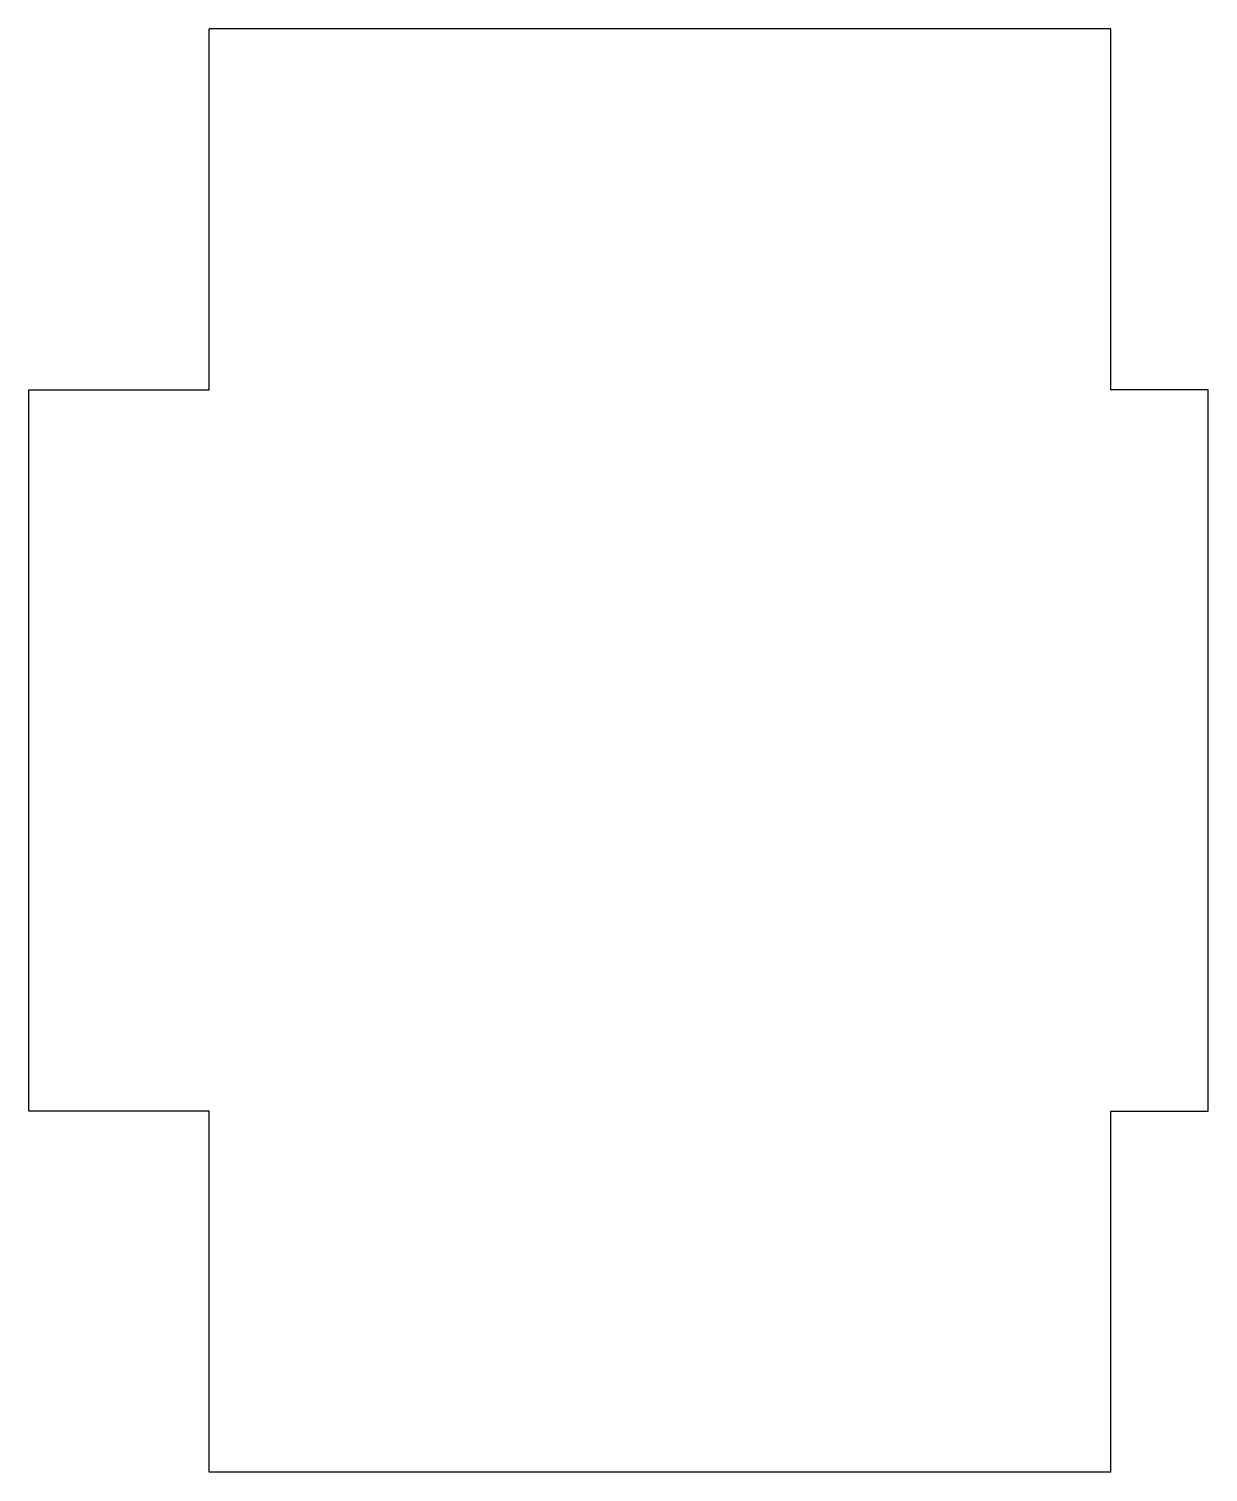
# Model space of a CAD drawing. Header units: millimetres. Extents: x -94.5 to -61.8, y -25 to 15.
import ezdxf

# ---------------------------------------------------------------- set-up
doc = ezdxf.new("R2010")
doc.units = ezdxf.units.MM

msp = doc.modelspace()

# ---------------------------------------------------------------- linework, layer by layer
at = {"color": 7, "linetype": 'Continuous', "lineweight": 25}
for p, q in [((-64.523, 15), (-89.523, 15)), ((-89.523, 5), (-89.523, 15)), ((-64.523, 5), (-64.523, 15)), ((-94.523, 5), (-89.523, 5)), ((-94.523, -15), (-94.523, 5)), ((-61.823, 5), (-64.523, 5)), ((-61.823, -15), (-61.823, 5)), ((-89.523, -15), (-94.523, -15)), ((-89.523, -25), (-89.523, -15)), ((-64.523, -15), (-61.823, -15)), ((-64.523, -25), (-64.523, -15)), ((-64.523, -25), (-89.523, -25))]:
    msp.add_line(p, q, dxfattribs=at)

doc.saveas('drawing.dxf')
